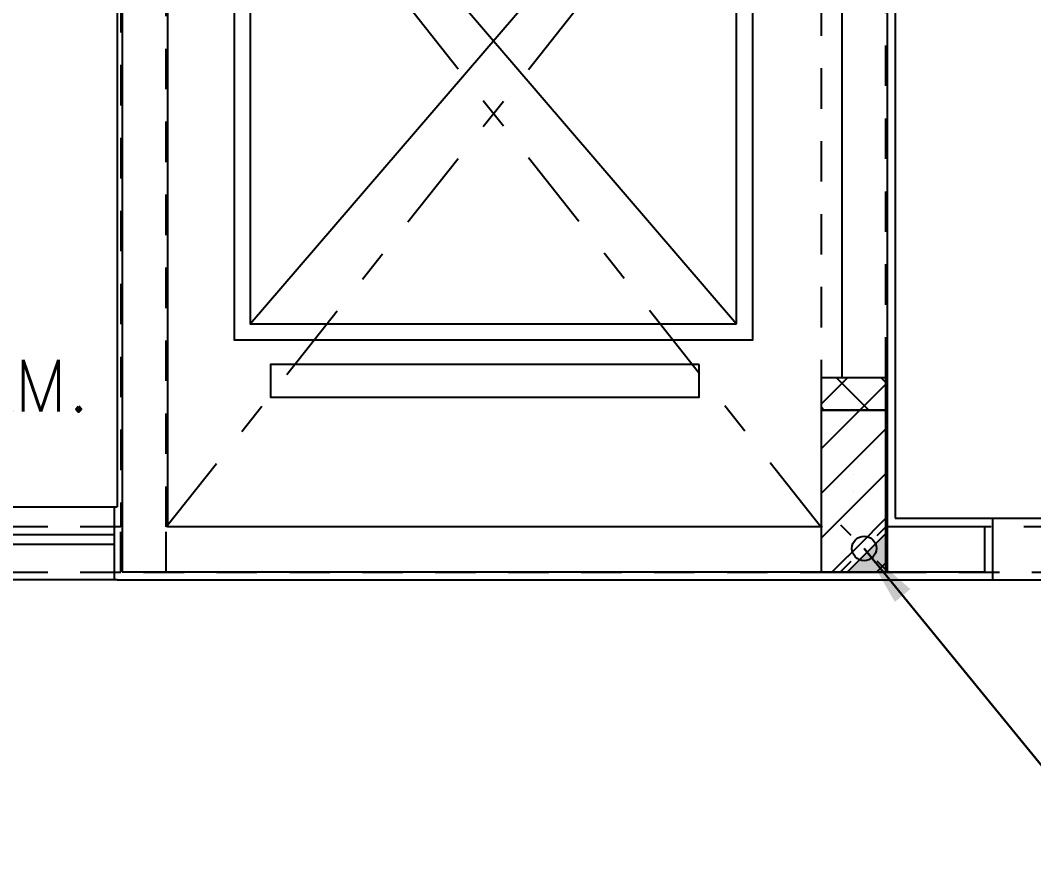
# Model space of a CAD drawing. Header units: millimetres. Extents: x 188.6 to 263.2, y 40.1 to 120.1.
# Drawn here: x 213.39 to 216.516, y 103.865 to 106.5 of the extents above; entities that cross this region are included whole.
import ezdxf

# ---------------------------------------------------------------- set-up
doc = ezdxf.new("R2010")
doc.units = ezdxf.units.MM
doc.set_wipeout_variables(frame=1)
doc.linetypes.add('DASHDOT2', pattern=[0.5, 0.25, -0.125, 0, -0.125])
doc.linetypes.add('HIDDEN2', pattern=[0.1875, 0.125, -0.0625])
for name, color, linetype in [('ARQ', 8, 'Continuous'), ('ESTR-PILARES', 11, 'Continuous'), ('ESTR-VIGAS', 11, 'HIDDEN2'), ('ESTRUTURA', 7, 'Continuous'), ('SPDA-COL', 7, 'Continuous'), ('SPDA-D', 164, 'Continuous'), ('T-MC-TEXTO', 8, 'Continuous')]:
    doc.layers.add(name, color=color, linetype=linetype)
doc.styles.add('60-75', font='romans.shx', dxfattribs={"height": 0.12})
doc.styles.add('MC-ROMANS', font='romans')
doc.dimstyles.new('IND75', dxfattribs={"dimtxt": 0.15, "dimasz": 0.1875, "dimexe": 0.15, "dimexo": 0, "dimgap": 0.1, "dimtad": 1, "dimzin": 10, "dimdsep": 46, "dimtxsty": '60-75', "dimcen": 0, "dimclrd": 256, "dimclre": 1, "dimclrt": 256, "dimadec": 0, "dimazin": 0, "dimtfac": 1, "dimtix": 1, "dimtmove": 2, "dimatfit": 3, "dimfxl": 0.15, "dimtolj": 1, "dimtzin": 6, "dimarcsym": 0})

# ---------------------------------------------------------------- blocks, each defined once
blk = doc.blocks.new('XREF-TIPO$0$A$C2F727943')
at = {"color": 0}
for p, q in [((0.8, 1.7701), (0.8, 2.5422)), ((0.4, 2.0234), (0.4, 1.9734)), ((1.2, 2.0234), (1.2, 1.9734)), ((0.05, 1.9734), (1.55, 0.2263)), ((0.05, 0.2263), (1.55, 1.9734))]:
    blk.add_line(p, q, dxfattribs=at)
for points in [[(0.2157, 2.0925), (0.6657, 2.0925), (0.6657, 2.1225), (0.2157, 2.1225)], [(1.3843, 2.0925), (0.9343, 2.0925), (0.9343, 2.1225), (1.3843, 2.1225)], [(0.0785, 2.0422), (0.5285, 2.0422), (0.5285, 2.0722), (0.0785, 2.0722)], [(1.5215, 2.0422), (1.0715, 2.0422), (1.0715, 2.0722), (1.5215, 2.0722)], [(1.4346, 0.1), (0.1125, 0.1), (0.1125, 0), (1.4346, 0)]]:
    blk.add_lwpolyline(points, close=True, dxfattribs=at)
for points in [[(0.8, 0.1763), (1.6, 0.1763), (1.6, 2.0234), (0, 2.0234), (0, 0.1763), (0.8, 0.1763)], [(0.4, 1.9734), (0.05, 1.9734), (0.05, 0.2263), (0.8, 0.2263)], [(1.55, 0.2263), (1.55, 1.9734), (1.2, 1.9734)], [(0.8, 0.2263), (1.55, 0.2263)]]:
    blk.add_lwpolyline(points, dxfattribs=at)
blk = doc.blocks.new('A$C1BFF5DEF')
at = {"layer": 'ARQ', "color": 8}
for p, q in [((17.1751, -1.425), (17.1751, -4.255)), ((14.8003, -1.58), (14.8003, -4.0552)), ((14.8153, -1.565), (14.8153, -4.255)), ((14.9553, -1.565), (14.9553, -4.115)), ((17.2001, -2.09), (17.2001, -4.09)), ((17.0351, -2.425), (17.0351, -3.6552)), ((13.5803, -4.0552), (14.8003, -4.0552)), ((14.7903, -4.0552), (14.7903, -4.28)), ((17.2001, -4.09), (18.8901, -4.09)), ((17.5001, -4.09), (17.5001, -4.28)), ((14.9553, -4.115), (16.9751, -4.115)), ((17.1751, -4.115), (17.4751, -4.115)), ((17.4751, -4.115), (17.4751, -4.255)), ((13.5903, -4.1402), (14.7903, -4.1402)), ((13.5903, -4.1702), (14.7903, -4.1702)), ((14.8003, -4.28), (13.5902, -4.28)), ((14.8003, -4.28), (17.1751, -4.28)), ((14.8153, -4.255), (17.1751, -4.255)), ((17.1751, -4.255), (17.4751, -4.255)), ((17.1751, -4.28), (18.8901, -4.28))]:
    blk.add_line(p, q, dxfattribs=at)
blk.add_blockref('XREF-TIPO$0$A$C2F727943', (15.1606, -3.7161), dxfattribs=at)
blk = doc.blocks.new('cap')
blk.add_wipeout([(0.0003, 0.075), (-0.0036, 0.0749), (-0.0076, 0.0746), (-0.0115, 0.0741), (-0.0153, 0.0734), (-0.0191, 0.0725), (-0.0229, 0.0714), (-0.0266, 0.0701), (-0.0302, 0.0686), (-0.0338, 0.067), (-0.0373, 0.0651), (-0.0406, 0.0631), (-0.0439, 0.0608), (-0.047, 0.0585), (-0.05, 0.0559), (-0.0528, 0.0532), (-0.0555, 0.0504), (-0.0581, 0.0474), (-0.0605, 0.0443), (-0.0627, 0.0411), (-0.0648, 0.0377), (-0.0667, 0.0343), (-0.0684, 0.0308), (-0.0699, 0.0271), (-0.0712, 0.0234), (-0.0724, 0.0197), (-0.0733, 0.0159), (-0.074, 0.012), (-0.0746, 0.0081), (-0.0749, 0.0042), (-0.075, 0.0003), (-0.0749, -0.0036), (-0.0746, -0.0076), (-0.0741, -0.0115), (-0.0734, -0.0153), (-0.0725, -0.0191), (-0.0714, -0.0229), (-0.0701, -0.0266), (-0.0686, -0.0302), (-0.067, -0.0338), (-0.0651, -0.0373), (-0.0631, -0.0406), (-0.0608, -0.0439), (-0.0585, -0.047), (-0.0559, -0.05), (-0.0532, -0.0528), (-0.0504, -0.0555), (-0.0474, -0.0581), (-0.0443, -0.0605), (-0.0411, -0.0627), (-0.0377, -0.0648), (-0.0343, -0.0667), (-0.0308, -0.0684), (-0.0271, -0.0699), (-0.0234, -0.0712), (-0.0197, -0.0724), (-0.0159, -0.0733), (-0.012, -0.074), (-0.0081, -0.0746), (-0.0042, -0.0749), (-0.0003, -0.075), (0.0036, -0.0749), (0.0076, -0.0746), (0.0115, -0.0741), (0.0153, -0.0734), (0.0191, -0.0725), (0.0229, -0.0714), (0.0266, -0.0701), (0.0302, -0.0686), (0.0338, -0.067), (0.0373, -0.0651), (0.0406, -0.0631), (0.0439, -0.0608), (0.047, -0.0585), (0.05, -0.0559), (0.0528, -0.0532), (0.0555, -0.0504), (0.0581, -0.0474), (0.0605, -0.0443), (0.0627, -0.0411), (0.0648, -0.0377), (0.0667, -0.0343), (0.0684, -0.0308), (0.0699, -0.0271), (0.0712, -0.0234), (0.0724, -0.0197), (0.0733, -0.0159), (0.074, -0.012), (0.0746, -0.0081), (0.0749, -0.0042), (0.075, -0.0003), (0.0749, 0.0036), (0.0746, 0.0076), (0.0741, 0.0115), (0.0734, 0.0153), (0.0725, 0.0191), (0.0714, 0.0229), (0.0701, 0.0266), (0.0686, 0.0302), (0.067, 0.0338), (0.0651, 0.0373), (0.0631, 0.0406), (0.0608, 0.0439), (0.0585, 0.047), (0.0559, 0.05), (0.0532, 0.0528), (0.0504, 0.0555), (0.0474, 0.0581), (0.0443, 0.0605), (0.0411, 0.0627), (0.0377, 0.0648), (0.0343, 0.0667), (0.0308, 0.0684), (0.0271, 0.0699), (0.0234, 0.0712), (0.0197, 0.0724), (0.0159, 0.0733), (0.012, 0.074), (0.0081, 0.0746), (0.0042, 0.0749)])
for p, q in [((-0.053, 0.053), (-0.0955, 0.0955)), ((0.053, 0.053), (0.0955, 0.0955)), ((-0.0955, -0.0955), (-0.053, -0.053)), ((0.0955, -0.0955), (0.053, -0.053))]:
    blk.add_line(p, q)
blk.add_circle((0, 0), 0.0504)
blk = doc.blocks.new('COBERTURA_29-09-2016')
at = {"layer": 'ESTR-PILARES', "linetype": 'Continuous'}
for p, q in [((9.18, -2.3116), (9.2616, -2.23)), ((9.2278, -2.23), (9.3278, -2.33)), ((9.2995, -2.33), (9.38, -2.2495)), ((9.3657, -2.23), (9.38, -2.2443)), ((9.28, -2.28), (9.28, -2.28)), ((9.18, -2.3201), (9.1899, -2.33)), ((9.18, -2.4495), (9.2995, -2.33)), ((9.18, -2.5874), (9.38, -2.3874)), ((9.18, -2.7253), (9.38, -2.5253)), ((9.28, -2.53), (9.28, -2.53)), ((9.28, -2.58), (9.28, -2.58)), ((9.2131, -2.83), (9.38, -2.6631)), ((9.351, -2.83), (9.38, -2.801))]:
    blk.add_line(p, q, dxfattribs=at)
for points in [[(9.38, -2.23), (9.18, -2.23), (9.18, -2.33), (9.38, -2.33), (9.38, -2.23)], [(9.18, -2.83), (9.38, -2.83), (9.38, -2.33), (9.18, -2.33), (9.18, -2.83)], [(9.38, -2.83), (9.38, -2.71), (9.26, -2.83), (9.38, -2.83)]]:
    blk.add_lwpolyline(points, dxfattribs=at)
for points in [[(9.38, -2.83), (9.38, -2.71), (9.26, -2.83)], [(9.38, -2.83), (9.26, -2.83), (9.38, -2.83)]]:
    blk.add_solid(points, dxfattribs=at)
at = {"layer": 'ESTR-VIGAS', "linetype": 'DASHDOT2'}
for p, q in [((7.16, -2.69), (9.18, -0.14)), ((7.16, -0.14), (9.18, -2.69))]:
    blk.add_line(p, q, dxfattribs=at)
at = {"layer": 'ESTR-VIGAS'}
for points in [[(7.02, -0.14), (7.02, -2.69)], [(7.16, -2.69), (7.16, -0.14)], [(9.18, -0.6), (9.18, -2.23)], [(9.38, -2.23), (9.38, -0.6)], [(7.02, -2.69), (5.77, -2.69)], [(7.02, -2.83), (7.02, -2.69)], [(9.18, -2.69), (7.16, -2.69)], [(7.16, -2.83), (7.16, -2.69)], [(10.38, -2.69), (9.38, -2.69)], [(5.77, -2.83), (7.09, -2.83)], [(7.09, -2.83), (9.18, -2.83)], [(9.38, -2.83), (10.45, -2.83)]]:
    blk.add_lwpolyline(points, dxfattribs=at)

msp = doc.modelspace()

# ---------------------------------------------------------------- block references
at = {"layer": 'ARQ'}
msp.add_blockref('A$C1BFF5DEF', (198.8891, 109.0543), dxfattribs=at)

# ---------------------------------------------------------------- next in the draw order: block references
at = {"layer": 'SPDA-D', "xscale": 0.75, "yscale": 0.75, "zscale": 0.75}
msp.add_blockref('cap', (215.9931, 104.8712), dxfattribs=at)

# ---------------------------------------------------------------- next in the draw order: texts
at = {"layer": 'T-MC-TEXTO', "style": 'MC-ROMANS'}
msp.add_text('ANTECAM.', height=0.16, dxfattribs=at).set_placement((212.5895, 105.2933))

# ---------------------------------------------------------------- next in the draw order: block references
at = {"layer": 'ESTRUTURA'}
msp.add_blockref('COBERTURA_29-09-2016', (206.6802, 107.6277), dxfattribs=at)

# ---------------------------------------------------------------- next in the draw order: leaders
at = {"layer": 'SPDA-COL'}
for points in [[(216.815, 103.8646), (215.9931, 104.8712)], [(215.9931, 104.8712), (216.815, 103.8646)]]:
    msp.add_leader(points, dimstyle='IND75', dxfattribs=at)

doc.saveas('drawing.dxf')
